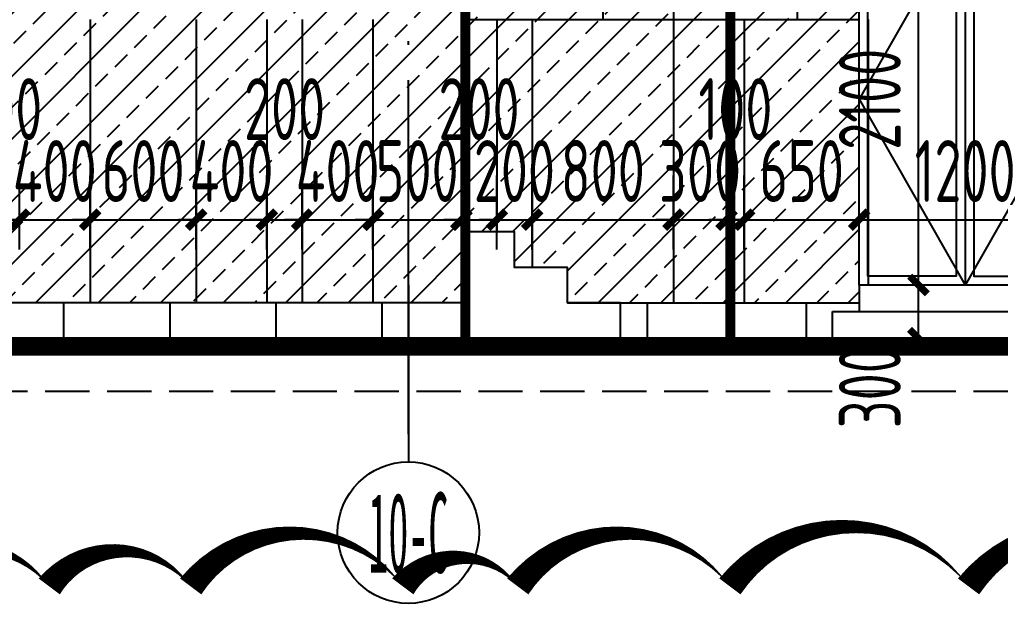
# Model space of a CAD drawing. Extents: x -863035 to 270371, y -8918 to 240488.
# Drawn here: x -239581 to -234034, y 162478 to 165789 of the extents above; entities that cross this region are included whole.
import ezdxf
from ezdxf.enums import TextEntityAlignment as Align

# ---------------------------------------------------------------- set-up
doc = ezdxf.new("R2010")
doc.units = 0
doc.header["$LTSCALE"] = 1000
doc.header["$MEASUREMENT"] = 0
for name, pattern in [('109-34 轴网$0$L1$0$$AUDIT_BAD_LTYPE1', [0]), ('DASH', [0.35, 0.25, -0.1]), ('DOTE', [2.42, 2, -0.2, 0.02, -0.2])]:
    doc.linetypes.add(name, pattern=pattern)
for name, color, linetype in [('01-标注_尺寸', 124, 'Continuous'), ('01-标注_轴线坐标', 132, 'Continuous'), ('02-TEXT_轴号', 7, 'Continuous'), ('05-填充_156', 156, 'Continuous'), ('A-C_窗', 140, 'Continuous'), ('A_AXIS-轴线', 36, 'Continuous'), ('AXIS_TEXT', 7, 'Continuous'), ('E-墙面分格', 146, 'Continuous'), ('E-立面轮廓', 241, 'Continuous')]:
    doc.layers.add(name, color=color, linetype=linetype)
doc.layers.add('DIM_MODI', color=6, linetype='Continuous', plot=False)
doc.styles.add('_TCH_AXIS', font='STXIHEI.TTF')
doc.styles.add('_TCH_DIM_T3', font='ROS1', dxfattribs={"width": 0.75, "bigfont": 'JD'})
doc.styles.add('COMPLEX', font='COMPLEX')
doc.dimstyles.new('_TCH_ARCH&&100', dxfattribs={"dimtxt": 350, "dimasz": 100, "dimexe": 250, "dimexo": 300, "dimgap": 100, "dimtad": 1, "dimdec": 0, "dimzin": 0, "dimdsep": 46, "dimtxsty": '_TCH_DIM_T3', "dimblk": 'ARCHTICK', "dimcen": 0.09, "dimclrt": 7, "dimazin": 2, "dimtfac": 1, "dimtdec": 0, "dimtix": 1, "dimtmove": 2, "dimatfit": 3, "dimfxl": 0, "dimtolj": 1, "dimtzin": 0, "dimarcsym": 0})
pattern_1 = [(45, (-508611.66, 285744.35), (-176.77677, 176.77677), []), (45, (-508524.72, 285654.6), (-176.77677, 176.77677), [98.68425, -56.391])]

# ---------------------------------------------------------------- blocks, each defined once
blk = doc.blocks.new('AHDSKJOWQDJAK')
at = {"layer": 'A-C_窗', "linetype": '109-34 轴网$0$L1$0$$AUDIT_BAD_LTYPE1'}
for p in [(-492062.2, 288054.6), (-492662.2, 285954.6)]:
    blk.add_line(p, (-492662.2, 288054.6), dxfattribs=at)
for points in [[(-492062.2, 288054.6), (-492662.2, 287004.6), (-492062.2, 285954.6)], [(-492062.2, 288054.6), (-491462.2, 287004.6), (-492062.2, 285954.6)], [(-492062.2, 288054.6), (-492062.2, 285954.6)]]:
    blk.add_lwpolyline(points, dxfattribs=at)
for points in [[(-492662.2, 288054.6), (-491462.2, 288054.6), (-491462.2, 285954.6), (-492662.2, 285954.6)], [(-492612.2, 288004.6), (-492112.2, 288004.6), (-492112.2, 286004.6), (-492612.2, 286004.6)], [(-491512.2, 288004.6), (-492012.2, 288004.6), (-492012.2, 286004.6), (-491512.2, 286004.6)], [(-491462.2, 285804.6), (-491462.2, 285954.6), (-492662.2, 285954.6), (-492662.2, 285804.6)]]:
    blk.add_lwpolyline(points, close=True, dxfattribs=at)
at = {"layer": 'A-C_窗'}
blk.add_lwpolyline([(-492812.2, 285804.6), (-491312.2, 285804.6), (-491312.2, 285654.6), (-492812.2, 285654.6)], close=True, dxfattribs=at)
blk = doc.blocks.new('_ArchTick')
at = {"color": 0, "linetype": 'ByBlock', "const_width": 0.4}
blk.add_lwpolyline([(-0.5, -0.5), (0.5, 0.5)], dxfattribs=at)
blk = doc.blocks.new('*D415')
at = {"layer": '01-标注_尺寸', "color": 0, "lineweight": -2, "transparency": 16777216}
for p, q in [((-239782.6, 164488.6), (-239782.6, 164907.9)), ((-239582.6, 164488.6), (-239582.6, 164907.9)), ((-239782.6, 164657.9), (-239882.6, 164657.9)), ((-239782.6, 164657.9), (-239582.6, 164657.9)), ((-239582.6, 164657.9), (-239482.6, 164657.9))]:
    blk.add_line(p, q, dxfattribs=at)
at = {"layer": 'Defpoints', "color": 0, "transparency": 16777216}
for p in [(-239582.6, 164657.9), (-239782.6, 164188.6), (-239582.6, 164188.6)]:
    blk.add_point(p, dxfattribs=at)
at = {"layer": '01-标注_尺寸', "color": 0, "lineweight": -2, "transparency": 16777216, "xscale": 100, "yscale": 100, "zscale": 100}
blk.add_blockref('_ArchTick', (-239782.6, 164657.9), dxfattribs=at)
at = {"layer": '01-标注_尺寸', "color": 0, "lineweight": -2, "transparency": 16777216, "xscale": 100, "yscale": 100, "zscale": 100, "rotation": 180}
blk.add_blockref('_ArchTick', (-239582.6, 164657.9), dxfattribs=at)
at = {"layer": '01-标注_尺寸', "color": 7, "transparency": 16777216, "insert": (-239682.6, 165282.9), "char_height": 350, "attachment_point": 5, "style": '_TCH_DIM_T3'}
blk.add_mtext('\\A1;200', dxfattribs=at)
blk = doc.blocks.new('*D416')
at = {"layer": '01-标注_尺寸', "color": 0, "lineweight": -2, "transparency": 16777216}
for p, q in [((-239582.6, 164488.6), (-239582.6, 164907.9)), ((-239182.6, 164488.6), (-239182.6, 164907.9)), ((-239582.6, 164657.9), (-239682.6, 164657.9)), ((-239582.6, 164657.9), (-239182.6, 164657.9)), ((-239182.6, 164657.9), (-239082.6, 164657.9))]:
    blk.add_line(p, q, dxfattribs=at)
at = {"layer": 'Defpoints', "color": 0, "transparency": 16777216}
for p in [(-239182.6, 164657.9), (-239582.6, 164188.6), (-239182.6, 164188.6)]:
    blk.add_point(p, dxfattribs=at)
at = {"layer": '01-标注_尺寸', "color": 0, "lineweight": -2, "transparency": 16777216, "xscale": 100, "yscale": 100, "zscale": 100}
blk.add_blockref('_ArchTick', (-239582.6, 164657.9), dxfattribs=at)
at = {"layer": '01-标注_尺寸', "color": 0, "lineweight": -2, "transparency": 16777216, "xscale": 100, "yscale": 100, "zscale": 100, "rotation": 180}
blk.add_blockref('_ArchTick', (-239182.6, 164657.9), dxfattribs=at)
at = {"layer": '01-标注_尺寸', "color": 7, "transparency": 16777216, "insert": (-239382.6, 164932.9), "char_height": 350, "attachment_point": 5, "style": '_TCH_DIM_T3'}
blk.add_mtext('\\A1;400', dxfattribs=at)
blk = doc.blocks.new('*D417')
at = {"layer": '01-标注_尺寸', "color": 0, "lineweight": -2, "transparency": 16777216}
for p, q in [((-239182.6, 164488.6), (-239182.6, 164907.9)), ((-238582.6, 164488.6), (-238582.6, 164907.9)), ((-239182.6, 164657.9), (-239282.6, 164657.9)), ((-239182.6, 164657.9), (-238582.6, 164657.9)), ((-238582.6, 164657.9), (-238482.6, 164657.9))]:
    blk.add_line(p, q, dxfattribs=at)
at = {"layer": 'Defpoints', "color": 0, "transparency": 16777216}
for p in [(-238582.6, 164657.9), (-239182.6, 164188.6), (-238582.6, 164188.6)]:
    blk.add_point(p, dxfattribs=at)
at = {"layer": '01-标注_尺寸', "color": 0, "lineweight": -2, "transparency": 16777216, "xscale": 100, "yscale": 100, "zscale": 100}
blk.add_blockref('_ArchTick', (-239182.6, 164657.9), dxfattribs=at)
at = {"layer": '01-标注_尺寸', "color": 0, "lineweight": -2, "transparency": 16777216, "xscale": 100, "yscale": 100, "zscale": 100, "rotation": 180}
blk.add_blockref('_ArchTick', (-238582.6, 164657.9), dxfattribs=at)
at = {"layer": '01-标注_尺寸', "color": 7, "transparency": 16777216, "insert": (-238882.6, 164932.9), "char_height": 350, "attachment_point": 5, "style": '_TCH_DIM_T3'}
blk.add_mtext('\\A1;600', dxfattribs=at)
blk = doc.blocks.new('*D418')
at = {"layer": '01-标注_尺寸', "color": 0, "lineweight": -2, "transparency": 16777216}
for p, q in [((-238582.6, 164488.6), (-238582.6, 164907.9)), ((-238182.6, 164488.6), (-238182.6, 164907.9)), ((-238582.6, 164657.9), (-238682.6, 164657.9)), ((-238582.6, 164657.9), (-238182.6, 164657.9)), ((-238182.6, 164657.9), (-238082.6, 164657.9))]:
    blk.add_line(p, q, dxfattribs=at)
at = {"layer": 'Defpoints', "color": 0, "transparency": 16777216}
for p in [(-238182.6, 164657.9), (-238582.6, 164188.6), (-238182.6, 164188.6)]:
    blk.add_point(p, dxfattribs=at)
at = {"layer": '01-标注_尺寸', "color": 0, "lineweight": -2, "transparency": 16777216, "xscale": 100, "yscale": 100, "zscale": 100}
blk.add_blockref('_ArchTick', (-238582.6, 164657.9), dxfattribs=at)
at = {"layer": '01-标注_尺寸', "color": 0, "lineweight": -2, "transparency": 16777216, "xscale": 100, "yscale": 100, "zscale": 100, "rotation": 180}
blk.add_blockref('_ArchTick', (-238182.6, 164657.9), dxfattribs=at)
at = {"layer": '01-标注_尺寸', "color": 7, "transparency": 16777216, "insert": (-238382.6, 164932.9), "char_height": 350, "attachment_point": 5, "style": '_TCH_DIM_T3'}
blk.add_mtext('\\A1;400', dxfattribs=at)
blk = doc.blocks.new('*D419')
at = {"layer": '01-标注_尺寸', "color": 0, "lineweight": -2, "transparency": 16777216}
for p, q in [((-238182.6, 164488.6), (-238182.6, 164907.9)), ((-237982.6, 164488.6), (-237982.6, 164907.9)), ((-238182.6, 164657.9), (-238282.6, 164657.9)), ((-238182.6, 164657.9), (-237982.6, 164657.9)), ((-237982.6, 164657.9), (-237882.6, 164657.9))]:
    blk.add_line(p, q, dxfattribs=at)
at = {"layer": 'Defpoints', "color": 0, "transparency": 16777216}
for p in [(-237982.6, 164657.9), (-238182.6, 164188.6), (-237982.6, 164188.6)]:
    blk.add_point(p, dxfattribs=at)
at = {"layer": '01-标注_尺寸', "color": 0, "lineweight": -2, "transparency": 16777216, "xscale": 100, "yscale": 100, "zscale": 100}
blk.add_blockref('_ArchTick', (-238182.6, 164657.9), dxfattribs=at)
at = {"layer": '01-标注_尺寸', "color": 0, "lineweight": -2, "transparency": 16777216, "xscale": 100, "yscale": 100, "zscale": 100, "rotation": 180}
blk.add_blockref('_ArchTick', (-237982.6, 164657.9), dxfattribs=at)
at = {"layer": '01-标注_尺寸', "color": 7, "transparency": 16777216, "insert": (-238082.6, 165282.9), "char_height": 350, "attachment_point": 5, "style": '_TCH_DIM_T3'}
blk.add_mtext('\\A1;200', dxfattribs=at)
blk = doc.blocks.new('*D420')
at = {"layer": '01-标注_尺寸', "color": 0, "lineweight": -2, "transparency": 16777216}
for p, q in [((-237982.6, 164488.6), (-237982.6, 164907.9)), ((-237582.6, 164488.6), (-237582.6, 164907.9)), ((-237982.6, 164657.9), (-238082.6, 164657.9)), ((-237982.6, 164657.9), (-237582.6, 164657.9)), ((-237582.6, 164657.9), (-237482.6, 164657.9))]:
    blk.add_line(p, q, dxfattribs=at)
at = {"layer": 'Defpoints', "color": 0, "transparency": 16777216}
for p in [(-237582.6, 164657.9), (-237982.6, 164188.6), (-237582.6, 164188.6)]:
    blk.add_point(p, dxfattribs=at)
at = {"layer": '01-标注_尺寸', "color": 0, "lineweight": -2, "transparency": 16777216, "xscale": 100, "yscale": 100, "zscale": 100}
blk.add_blockref('_ArchTick', (-237982.6, 164657.9), dxfattribs=at)
at = {"layer": '01-标注_尺寸', "color": 0, "lineweight": -2, "transparency": 16777216, "xscale": 100, "yscale": 100, "zscale": 100, "rotation": 180}
blk.add_blockref('_ArchTick', (-237582.6, 164657.9), dxfattribs=at)
at = {"layer": '01-标注_尺寸', "color": 7, "transparency": 16777216, "insert": (-237782.6, 164932.9), "char_height": 350, "attachment_point": 5, "style": '_TCH_DIM_T3'}
blk.add_mtext('\\A1;400', dxfattribs=at)
blk = doc.blocks.new('*D421')
at = {"layer": '01-标注_尺寸', "color": 0, "lineweight": -2, "transparency": 16777216}
for p, q in [((-237582.6, 164488.6), (-237582.6, 164907.9)), ((-237082.6, 164488.6), (-237082.6, 164907.9)), ((-237582.6, 164657.9), (-237682.6, 164657.9)), ((-237582.6, 164657.9), (-237082.6, 164657.9)), ((-237082.6, 164657.9), (-236982.6, 164657.9))]:
    blk.add_line(p, q, dxfattribs=at)
at = {"layer": 'Defpoints', "color": 0, "transparency": 16777216}
for p in [(-237082.6, 164657.9), (-237582.6, 164188.6), (-237082.6, 164188.6)]:
    blk.add_point(p, dxfattribs=at)
at = {"layer": '01-标注_尺寸', "color": 0, "lineweight": -2, "transparency": 16777216, "xscale": 100, "yscale": 100, "zscale": 100}
blk.add_blockref('_ArchTick', (-237582.6, 164657.9), dxfattribs=at)
at = {"layer": '01-标注_尺寸', "color": 0, "lineweight": -2, "transparency": 16777216, "xscale": 100, "yscale": 100, "zscale": 100, "rotation": 180}
blk.add_blockref('_ArchTick', (-237082.6, 164657.9), dxfattribs=at)
at = {"layer": '01-标注_尺寸', "color": 7, "transparency": 16777216, "insert": (-237332.6, 164932.9), "char_height": 350, "attachment_point": 5, "style": '_TCH_DIM_T3'}
blk.add_mtext('\\A1;500', dxfattribs=at)
blk = doc.blocks.new('*D422')
at = {"layer": '01-标注_尺寸', "color": 0, "lineweight": -2, "transparency": 16777216}
for p, q in [((-237082.6, 164488.6), (-237082.6, 164907.9)), ((-236882.6, 164488.6), (-236882.6, 164907.9)), ((-237082.6, 164657.9), (-237182.6, 164657.9)), ((-237082.6, 164657.9), (-236882.6, 164657.9)), ((-236882.6, 164657.9), (-236782.6, 164657.9))]:
    blk.add_line(p, q, dxfattribs=at)
at = {"layer": 'Defpoints', "color": 0, "transparency": 16777216}
for p in [(-236882.6, 164657.9), (-237082.6, 164188.6), (-236882.6, 164188.6)]:
    blk.add_point(p, dxfattribs=at)
at = {"layer": '01-标注_尺寸', "color": 0, "lineweight": -2, "transparency": 16777216, "xscale": 100, "yscale": 100, "zscale": 100}
blk.add_blockref('_ArchTick', (-237082.6, 164657.9), dxfattribs=at)
at = {"layer": '01-标注_尺寸', "color": 0, "lineweight": -2, "transparency": 16777216, "xscale": 100, "yscale": 100, "zscale": 100, "rotation": 180}
blk.add_blockref('_ArchTick', (-236882.6, 164657.9), dxfattribs=at)
at = {"layer": '01-标注_尺寸', "color": 7, "transparency": 16777216, "insert": (-236982.6, 165282.9), "char_height": 350, "attachment_point": 5, "style": '_TCH_DIM_T3'}
blk.add_mtext('\\A1;200', dxfattribs=at)
blk = doc.blocks.new('*D423')
at = {"layer": '01-标注_尺寸', "color": 0, "lineweight": -2, "transparency": 16777216}
for p, q in [((-236882.6, 164488.6), (-236882.6, 164907.9)), ((-236682.6, 164488.6), (-236682.6, 164907.9)), ((-236882.6, 164657.9), (-236982.6, 164657.9)), ((-236882.6, 164657.9), (-236682.6, 164657.9)), ((-236682.6, 164657.9), (-236582.6, 164657.9))]:
    blk.add_line(p, q, dxfattribs=at)
at = {"layer": 'Defpoints', "color": 0, "transparency": 16777216}
for p in [(-236682.6, 164657.9), (-236882.6, 164188.6), (-236682.6, 164188.6)]:
    blk.add_point(p, dxfattribs=at)
at = {"layer": '01-标注_尺寸', "color": 0, "lineweight": -2, "transparency": 16777216, "xscale": 100, "yscale": 100, "zscale": 100}
blk.add_blockref('_ArchTick', (-236882.6, 164657.9), dxfattribs=at)
at = {"layer": '01-标注_尺寸', "color": 0, "lineweight": -2, "transparency": 16777216, "xscale": 100, "yscale": 100, "zscale": 100, "rotation": 180}
blk.add_blockref('_ArchTick', (-236682.6, 164657.9), dxfattribs=at)
at = {"layer": '01-标注_尺寸', "color": 7, "transparency": 16777216, "insert": (-236782.6, 164932.9), "char_height": 350, "attachment_point": 5, "style": '_TCH_DIM_T3'}
blk.add_mtext('\\A1;200', dxfattribs=at)
blk = doc.blocks.new('*D424')
at = {"layer": '01-标注_尺寸', "color": 0, "lineweight": -2, "transparency": 16777216}
for p, q in [((-236682.6, 164488.6), (-236682.6, 164907.9)), ((-235882.6, 164488.6), (-235882.6, 164907.9)), ((-236682.6, 164657.9), (-235882.6, 164657.9))]:
    blk.add_line(p, q, dxfattribs=at)
at = {"layer": 'Defpoints', "color": 0, "transparency": 16777216}
for p in [(-235882.6, 164657.9), (-236682.6, 164188.6), (-235882.6, 164188.6)]:
    blk.add_point(p, dxfattribs=at)
at = {"layer": '01-标注_尺寸', "color": 0, "lineweight": -2, "transparency": 16777216, "xscale": 100, "yscale": 100, "zscale": 100, "rotation": 180}
blk.add_blockref('_ArchTick', (-236682.6, 164657.9), dxfattribs=at)
at = {"layer": '01-标注_尺寸', "color": 0, "lineweight": -2, "transparency": 16777216, "xscale": 100, "yscale": 100, "zscale": 100}
blk.add_blockref('_ArchTick', (-235882.6, 164657.9), dxfattribs=at)
at = {"layer": '01-标注_尺寸', "color": 7, "transparency": 16777216, "insert": (-236282.6, 164932.9), "char_height": 350, "attachment_point": 5, "style": '_TCH_DIM_T3'}
blk.add_mtext('\\A1;800', dxfattribs=at)
blk = doc.blocks.new('*D425')
at = {"layer": '01-标注_尺寸', "color": 0, "lineweight": -2, "transparency": 16777216}
for p, q in [((-235882.6, 164488.6), (-235882.6, 164907.9)), ((-235582.6, 164488.6), (-235582.6, 164907.9)), ((-235882.6, 164657.9), (-235982.6, 164657.9)), ((-235882.6, 164657.9), (-235582.6, 164657.9)), ((-235582.6, 164657.9), (-235482.6, 164657.9))]:
    blk.add_line(p, q, dxfattribs=at)
at = {"layer": 'Defpoints', "color": 0, "transparency": 16777216}
for p in [(-235582.6, 164657.9), (-235882.6, 164188.6), (-235582.6, 164188.6)]:
    blk.add_point(p, dxfattribs=at)
at = {"layer": '01-标注_尺寸', "color": 0, "lineweight": -2, "transparency": 16777216, "xscale": 100, "yscale": 100, "zscale": 100}
blk.add_blockref('_ArchTick', (-235882.6, 164657.9), dxfattribs=at)
at = {"layer": '01-标注_尺寸', "color": 0, "lineweight": -2, "transparency": 16777216, "xscale": 100, "yscale": 100, "zscale": 100, "rotation": 180}
blk.add_blockref('_ArchTick', (-235582.6, 164657.9), dxfattribs=at)
at = {"layer": '01-标注_尺寸', "color": 7, "transparency": 16777216, "insert": (-235732.6, 164932.9), "char_height": 350, "attachment_point": 5, "style": '_TCH_DIM_T3'}
blk.add_mtext('\\A1;300', dxfattribs=at)
blk = doc.blocks.new('*D426')
at = {"layer": '01-标注_尺寸', "color": 0, "lineweight": -2, "transparency": 16777216}
for p, q in [((-235582.6, 164488.6), (-235582.6, 164907.9)), ((-235482.6, 164488.6), (-235482.6, 164907.9)), ((-235582.6, 164657.9), (-235682.6, 164657.9)), ((-235582.6, 164657.9), (-235482.6, 164657.9)), ((-235482.6, 164657.9), (-235382.6, 164657.9))]:
    blk.add_line(p, q, dxfattribs=at)
at = {"layer": 'Defpoints', "color": 0, "transparency": 16777216}
for p in [(-235482.6, 164657.9), (-235582.6, 164188.6), (-235482.6, 164188.6)]:
    blk.add_point(p, dxfattribs=at)
at = {"layer": '01-标注_尺寸', "color": 0, "lineweight": -2, "transparency": 16777216, "xscale": 100, "yscale": 100, "zscale": 100}
blk.add_blockref('_ArchTick', (-235582.6, 164657.9), dxfattribs=at)
at = {"layer": '01-标注_尺寸', "color": 0, "lineweight": -2, "transparency": 16777216, "xscale": 100, "yscale": 100, "zscale": 100, "rotation": 180}
blk.add_blockref('_ArchTick', (-235482.6, 164657.9), dxfattribs=at)
at = {"layer": '01-标注_尺寸', "color": 7, "transparency": 16777216, "insert": (-235532.6, 165282.9), "char_height": 350, "attachment_point": 5, "style": '_TCH_DIM_T3'}
blk.add_mtext('\\A1;100', dxfattribs=at)
blk = doc.blocks.new('*D427')
at = {"layer": '01-标注_尺寸', "color": 0, "lineweight": -2, "transparency": 16777216}
for p, q in [((-235482.6, 164488.6), (-235482.6, 164907.9)), ((-234833.1, 164488.6), (-234833.1, 164907.9)), ((-235482.6, 164657.9), (-235582.6, 164657.9)), ((-235482.6, 164657.9), (-234833.1, 164657.9)), ((-234833.1, 164657.9), (-234733.1, 164657.9))]:
    blk.add_line(p, q, dxfattribs=at)
at = {"layer": 'Defpoints', "color": 0, "transparency": 16777216}
for p in [(-234833.1, 164657.9), (-235482.6, 164188.6), (-234833.1, 164188.6)]:
    blk.add_point(p, dxfattribs=at)
at = {"layer": '01-标注_尺寸', "color": 0, "lineweight": -2, "transparency": 16777216, "xscale": 100, "yscale": 100, "zscale": 100}
blk.add_blockref('_ArchTick', (-235482.6, 164657.9), dxfattribs=at)
at = {"layer": '01-标注_尺寸', "color": 0, "lineweight": -2, "transparency": 16777216, "xscale": 100, "yscale": 100, "zscale": 100, "rotation": 180}
blk.add_blockref('_ArchTick', (-234833.1, 164657.9), dxfattribs=at)
at = {"layer": '01-标注_尺寸', "color": 7, "transparency": 16777216, "insert": (-235157.9, 164932.9), "char_height": 350, "attachment_point": 5, "style": '_TCH_DIM_T3'}
blk.add_mtext('\\A1;650', dxfattribs=at)
blk = doc.blocks.new('*D428')
at = {"layer": '01-标注_尺寸', "color": 0, "lineweight": -2, "transparency": 16777216}
for p, q in [((-234833.1, 164488.6), (-234833.1, 164907.9)), ((-233633.1, 164488.6), (-233633.1, 164907.9)), ((-234833.1, 164657.9), (-233633.1, 164657.9))]:
    blk.add_line(p, q, dxfattribs=at)
at = {"layer": 'Defpoints', "color": 0, "transparency": 16777216}
for p in [(-233633.1, 164657.9), (-234833.1, 164188.6), (-233633.1, 164188.6)]:
    blk.add_point(p, dxfattribs=at)
at = {"layer": '01-标注_尺寸', "color": 0, "lineweight": -2, "transparency": 16777216, "xscale": 100, "yscale": 100, "zscale": 100, "rotation": 180}
blk.add_blockref('_ArchTick', (-234833.1, 164657.9), dxfattribs=at)
at = {"layer": '01-标注_尺寸', "color": 0, "lineweight": -2, "transparency": 16777216, "xscale": 100, "yscale": 100, "zscale": 100}
blk.add_blockref('_ArchTick', (-233633.1, 164657.9), dxfattribs=at)
at = {"layer": '01-标注_尺寸', "color": 7, "transparency": 16777216, "insert": (-234233.1, 164932.9), "char_height": 350, "attachment_point": 5, "style": '_TCH_DIM_T3'}
blk.add_mtext('\\A1;1200', dxfattribs=at)
blk = doc.blocks.new('_AXISO')
blk.add_circle((0, 0), 0.5)
at = {"layer": 'AXIS_TEXT', "style": 'COMPLEX', "width": 1.041667}
blk.add_attdef('A', text='', height=0.56, dxfattribs=at).set_placement((-0.25, -0.28), (0.25, -0.28), align=Align.FIT)
blk = doc.blocks.new('*D818')
at = {"layer": '01-标注_尺寸', "color": 0, "lineweight": -2, "transparency": 16777216}
for p, q in [((-234533.1, 166388.6), (-234747.3, 166388.6)), ((-234497.3, 164288.6), (-234497.3, 166388.6)), ((-234533.1, 164288.6), (-234747.3, 164288.6))]:
    blk.add_line(p, q, dxfattribs=at)
at = {"layer": 'Defpoints', "color": 0, "transparency": 16777216}
for p in [(-234497.3, 166388.6), (-234233.1, 166388.6), (-234233.1, 164288.6)]:
    blk.add_point(p, dxfattribs=at)
at = {"layer": '01-标注_尺寸', "color": 0, "lineweight": -2, "transparency": 16777216, "xscale": 100, "yscale": 100, "zscale": 100}
for p, rotation in [((-234497.3, 166388.6), 90), ((-234497.3, 164288.6), 270)]:
    blk.add_blockref('_ArchTick', p, dxfattribs=dict(at, rotation=rotation))
at = {"layer": '01-标注_尺寸', "color": 7, "transparency": 16777216, "insert": (-234772.3, 165338.6), "char_height": 350, "attachment_point": 5, "rotation": 90, "style": '_TCH_DIM_T3'}
blk.add_mtext('\\A1;2100', dxfattribs=at)
blk = doc.blocks.new('*D819')
at = {"layer": '01-标注_尺寸', "color": 0, "lineweight": -2, "transparency": 16777216}
for p, q in [((-234533.1, 164288.6), (-234747.3, 164288.6)), ((-234497.3, 163988.6), (-234497.3, 164288.6)), ((-234533.1, 163988.6), (-234747.3, 163988.6))]:
    blk.add_line(p, q, dxfattribs=at)
at = {"layer": 'Defpoints', "color": 0, "transparency": 16777216}
for p in [(-234497.3, 164288.6), (-234233.1, 164288.6), (-234233.1, 163988.6)]:
    blk.add_point(p, dxfattribs=at)
at = {"layer": '01-标注_尺寸', "color": 0, "lineweight": -2, "transparency": 16777216, "xscale": 100, "yscale": 100, "zscale": 100}
for p, rotation in [((-234497.3, 164288.6), 90), ((-234497.3, 163988.6), 270)]:
    blk.add_blockref('_ArchTick', p, dxfattribs=dict(at, rotation=rotation))
at = {"layer": '01-标注_尺寸', "color": 7, "transparency": 16777216, "insert": (-234772.3, 163711.4), "char_height": 350, "attachment_point": 5, "rotation": 90, "style": '_TCH_DIM_T3'}
blk.add_mtext('\\A1;300', dxfattribs=at)

msp = doc.modelspace()

# ---------------------------------------------------------------- hatches: boundary and pattern name
at = {"layer": '05-填充_156'}
h = msp.add_hatch(dxfattribs=at)
h.set_pattern_fill('天然石材', color=256, scale=50)
h.set_pattern_definition(pattern_1)
h.paths.add_polyline_path([(-237082.6, 167388.6), (-237082.6, 167738.6), (-242782.6, 167738.6), (-242782.6, 167388.6), (-242182.6, 167388.6), (-242182.6, 164188.6), (-237082.6, 164188.6), (-237082.6, 164588.6)])
h = msp.add_hatch(dxfattribs=at)
h.set_pattern_fill('天然石材', color=256, scale=50)
h.set_pattern_definition(pattern_1)
h.paths.add_polyline_path([(-235582.6, 167388.6), (-237082.6, 167388.6), (-237082.6, 167238.6), (-236082.6, 167238.6), (-236082.6, 167138.6), (-237082.6, 167138.6), (-237082.6, 164588.6), (-236782.6, 164588.6), (-236782.6, 164388.6), (-236482.6, 164388.6), (-236482.6, 164188.6), (-236182.6, 164188.6), (-235582.6, 164188.6)])
h = msp.add_hatch(dxfattribs=at)
h.set_pattern_fill('天然石材', color=256, scale=50)
h.set_pattern_definition(pattern_1)
h.paths.add_polyline_path([(-232682.6, 167288.6), (-232682.6, 167388.6), (-235582.6, 167388.6), (-235582.6, 164188.6), (-234833.1, 164188.6), (-234833.1, 166388.6), (-234233.1, 166388.6), (-233633.1, 166388.6), (-233633.1, 164288.6), (-233633.1, 164188.6), (-232682.6, 164188.6)])
h.paths.add_polyline_path([(-233480.9, 166788.6), (-233480.9, 166688.6), (-234985.4, 166688.6), (-234985.4, 166788.6)], flags=16)

# ---------------------------------------------------------------- linework, layer by layer
at = {"layer": '01-标注_轴线坐标'}
msp.add_line((-237382.6, 164289.3), (-237382.6, 163289.3), dxfattribs=at)
at = {"layer": 'A-C_窗'}
for p, q in [((-237082.6, 164188.6), (-242782.6, 164188.6)), ((-236482.6, 164188.6), (-234833.1, 164188.6))]:
    msp.add_line(p, q, dxfattribs=at)
at = {"layer": 'A-C_窗', "linetype": 'DASH'}
msp.add_line((-251336.3, 163688.6), (-231807.9, 163688.6), dxfattribs=at)
at = {"layer": 'A-C_窗'}
for points in [[(-242782.6, 167738.6), (-237082.6, 167738.6), (-237082.6, 163988.6), (-242782.6, 163988.6)], [(-237082.6, 167388.6), (-232682.6, 167388.6), (-232682.6, 163988.6), (-237082.6, 163988.6)], [(-237082.6, 164588.6), (-237082.6, 163988.6), (-236182.6, 163988.6), (-236182.6, 164188.6), (-236482.6, 164188.6), (-236482.6, 164388.6), (-236782.6, 164388.6), (-236782.6, 164588.6)]]:
    msp.add_lwpolyline(points, close=True, dxfattribs=at)
msp.add_lwpolyline([(-235582.6, 163988.6), (-235582.6, 167388.6)], dxfattribs=at)
at = {"layer": 'A_AXIS-轴线', "linetype": 'DOTE'}
msp.add_lwpolyline([(-237382.6, 163446.1), (-237382.6, 168971.8)], dxfattribs=at)
at = {"layer": 'DIM_MODI'}
msp.add_lwpolyline([(-232863.8, 161959, 0, 150, 0.5), (-232863.8, 162585.5, 0, 150, 0.5), (-234213.8, 162585.5, 0, 150, 0.5), (-235563.8, 162585.5, 0, 150, 0.5), (-236763.8, 162585.5, 0, 150, 0.5), (-237413.8, 162585.5, 0, 150, 0.5), (-238613.8, 162585.5, 0, 150, 0.5), (-239413.8, 162585.5, 0, 150, 0.5), (-240313.8, 162585.5, 0, 150, 0.5), (-241213.8, 162585.5, 0, 150, 0.5), (-241713.8, 162585.5, 0, 150, 0.5), (-242663.8, 162585.5, 0, 150, 0.5), (-243863.8, 162585.5, 0, 150, 0.5), (-244171.4, 162585.5, 0, 150, 0.5), (-244171.4, 162085.5, 0, 150, 0.5)], format="xyseb", dxfattribs=at)
at = {"layer": 'E-墙面分格'}
for p, q in [((-235882.6, 167388.6), (-235882.6, 165788.6)), ((-235182.6, 167388.6), (-235182.6, 165788.6)), ((-236282.6, 167138.6), (-236282.6, 165788.6)), ((-239182.6, 165788.6), (-239182.6, 164188.6)), ((-238582.6, 165788.6), (-238582.6, 164188.6)), ((-238182.6, 165788.6), (-238182.6, 164188.6)), ((-237982.6, 165788.6), (-237982.6, 164188.6)), ((-237582.6, 165788.6), (-237582.6, 164188.6)), ((-236882.6, 165788.6), (-236882.6, 164588.6)), ((-236682.6, 165788.6), (-236682.6, 164388.6)), ((-235882.6, 165788.6), (-235882.6, 164188.6)), ((-235482.6, 165788.6), (-235482.6, 164188.6)), ((-234782.6, 165788.6), (-234782.6, 164288.6)), ((-239332.6, 164188.6), (-239332.6, 163988.6)), ((-238732.6, 164188.6), (-238732.6, 163988.6)), ((-238132.6, 164188.6), (-238132.6, 163988.6)), ((-237532.6, 164188.6), (-237532.6, 163988.6)), ((-236032.6, 164188.6), (-236032.6, 163988.6)), ((-235132.6, 164188.6), (-235132.6, 163988.6))]:
    msp.add_line(p, q, dxfattribs=at)
msp.add_lwpolyline([(-237082.6, 165788.6), (-234833.1, 165788.6)], dxfattribs=at)
at = {"layer": 'E-立面轮廓'}
for points, const_width in [([(-242807.6, 163988.6), (-242807.6, 167763.6), (-237057.6, 167763.6), (-237057.6, 163988.6)], 50), ([(-251336.3, 163938.6), (-231807.9, 163938.6)], 100)]:
    msp.add_lwpolyline(points, dxfattribs=dict(at, const_width=const_width))
at = {"layer": 'E-立面轮廓', "const_width": 50}
msp.add_lwpolyline([(-235557.6, 167413.6), (-237057.6, 167413.6), (-237057.6, 163963.6), (-235557.6, 163963.6)], close=True, dxfattribs=at)

# ---------------------------------------------------------------- block references
msp.add_blockref('AHDSKJOWQDJAK', (257829, -121666))
at = {"layer": '01-标注_轴线坐标'}
ref = msp.add_blockref('_AXISO', (-237382.6, 162889.3), dxfattribs=dict(at, xscale=800, yscale=800, zscale=800))
ref.add_attrib('A', '10-C', dxfattribs={"layer": '02-TEXT_轴号', "height": 452.55, "style": '_TCH_AXIS', "width": 0.331558}).set_placement((-237608.9, 162663), (-237156.4, 162663), align=Align.FIT)

# ---------------------------------------------------------------- dimensions: what is measured, and where the dimension line sits
at = {"layer": '01-标注_尺寸'}
for p1, p2, distance, picture, middle in [((-234233.1, 164288.6), (-234233.1, 166388.6), 264.2, '*D818', (-234772.3, 165338.6)), ((-239582.6, 164188.6), (-239182.6, 164188.6), 469.3, '*D416', (-239382.6, 164932.9)), ((-239182.6, 164188.6), (-238582.6, 164188.6), 469.3, '*D417', (-238882.6, 164932.9)), ((-238582.6, 164188.6), (-238182.6, 164188.6), 469.3, '*D418', (-238382.6, 164932.9)), ((-237982.6, 164188.6), (-237582.6, 164188.6), 469.3, '*D420', (-237782.6, 164932.9)), ((-237582.6, 164188.6), (-237082.6, 164188.6), 469.3, '*D421', (-237332.6, 164932.9)), ((-236882.6, 164188.6), (-236682.6, 164188.6), 469.3, '*D423', (-236782.6, 164932.9)), ((-236682.6, 164188.6), (-235882.6, 164188.6), 469.3, '*D424', (-236282.6, 164932.9)), ((-235882.6, 164188.6), (-235582.6, 164188.6), 469.3, '*D425', (-235732.6, 164932.9)), ((-235482.6362, 164188.6128), (-234833.1287, 164188.6128), 469.3262, '*D427', (-235157.8825, 164932.939)), ((-234833.1, 164188.6), (-233633.1, 164188.6), 469.3, '*D428', (-234233.1, 164932.9))]:
    dim = msp.add_aligned_dim(p1=p1, p2=p2, distance=distance, dimstyle='_TCH_ARCH&&100', dxfattribs=at)
    dim.commit()
    dim.dimension.update_dxf_attribs({"geometry": picture, "text_midpoint": middle})
for base, p1, p2, angle, picture, middle in [((-239582.6, 164657.9), (-239782.6, 164188.6), (-239582.6, 164188.6), 360, '*D415', (-239682.6, 165282.9)), ((-237982.6, 164657.9), (-238182.6, 164188.6), (-237982.6, 164188.6), 360, '*D419', (-238082.6, 165282.9)), ((-236882.6, 164657.9), (-237082.6, 164188.6), (-236882.6, 164188.6), 360, '*D422', (-236982.6, 165282.9)), ((-235482.6, 164657.9), (-235582.6, 164188.6), (-235482.6, 164188.6), 360, '*D426', (-235532.6, 165282.9)), ((-234497.3, 164288.6), (-234233.1, 163988.6), (-234233.1, 164288.6), 90, '*D819', (-234772.3, 163711.4))]:
    dim = msp.add_linear_dim(base=base, p1=p1, p2=p2, angle=angle, dimstyle='_TCH_ARCH&&100', dxfattribs=at)
    dim.commit()
    dim.dimension.update_dxf_attribs({"geometry": picture, "text_midpoint": middle, "dimtype": 161})

doc.saveas('drawing.dxf')
